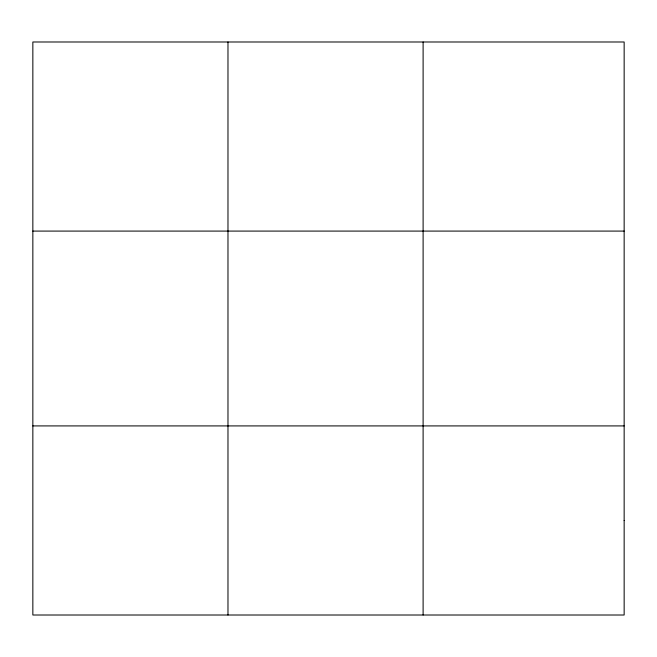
<?xml version="1.0" encoding="UTF-8"?>
<svg xmlns="http://www.w3.org/2000/svg" width="657" height="657" viewBox="0 0 657 657"><rect width="100%" height="100%" fill="white"/><g stroke="black" fill="none" stroke-linecap="round" stroke-linejoin="round"><path stroke-width="0.99" d="M227.979 41.991L227.979 615.009M423.108 41.991L423.108 615.009M32.85 231.083L624.15 231.083M32.85 425.917L624.15 425.917M624.15 520.459L624.15 615.009L32.85 615.009L32.85 41.991L624.15 41.991L624.15 520.459"/></g></svg>
